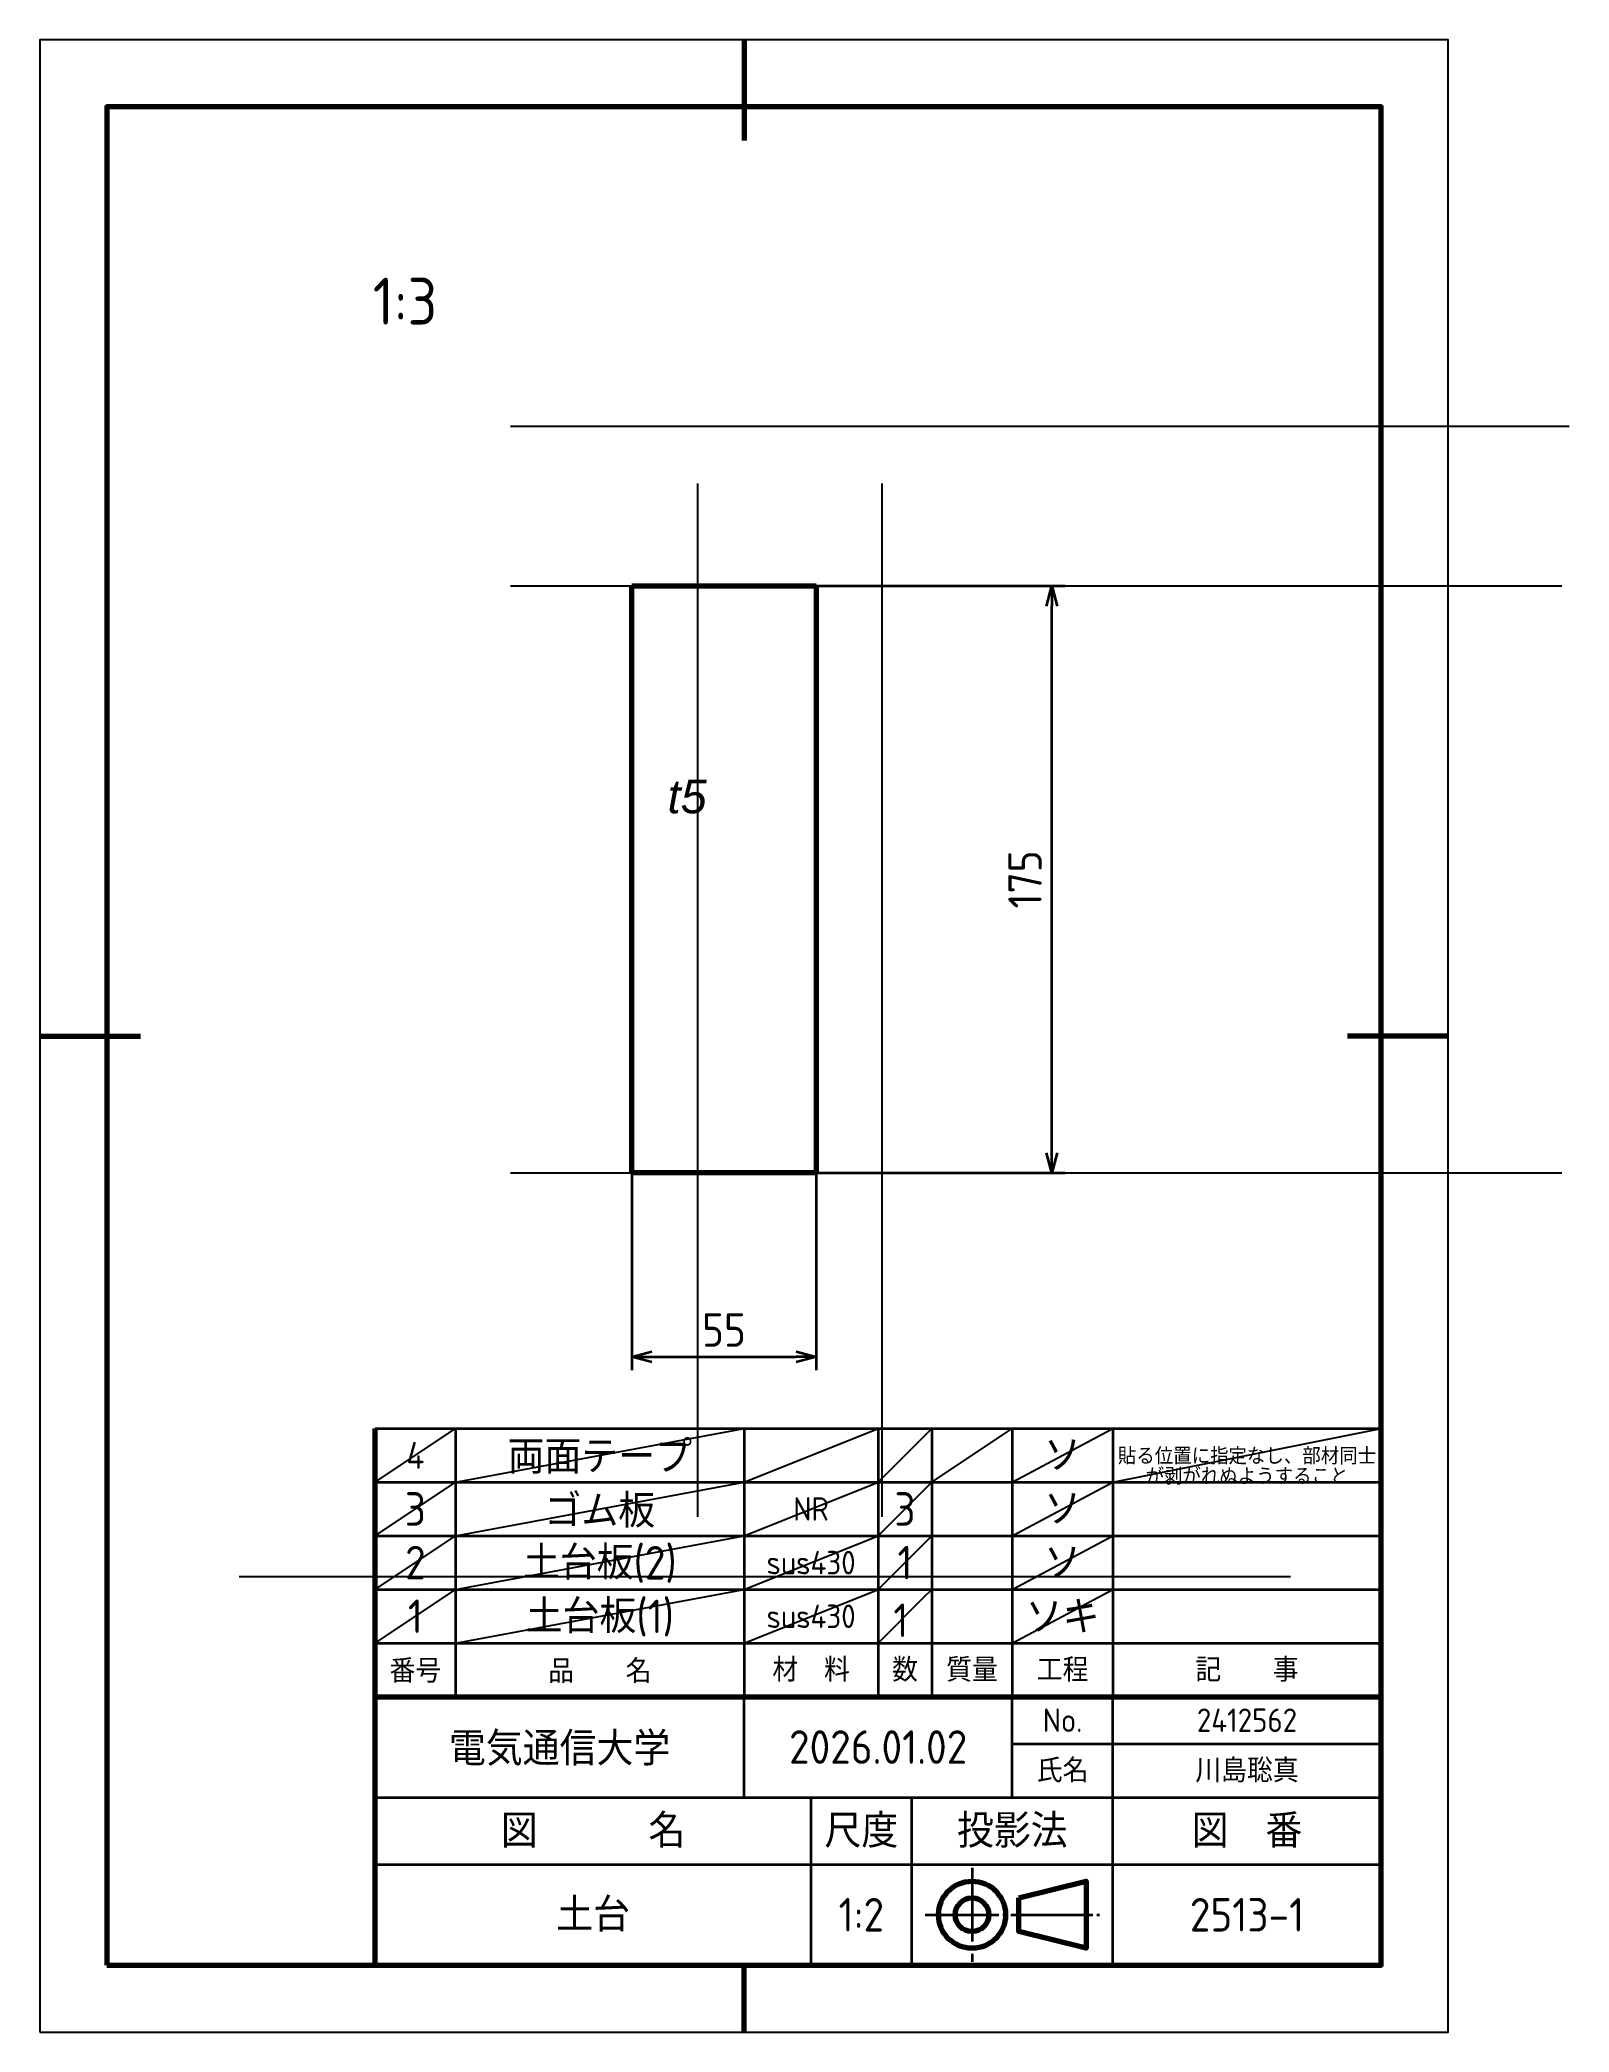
# Model space of a CAD drawing. Header units: millimetres. Extents: x 0 to 228, y 0 to 297.
import ezdxf
from ezdxf.enums import TextEntityAlignment as Align

# ---------------------------------------------------------------- set-up
doc = ezdxf.new("R2010")
doc.units = ezdxf.units.MM
doc.linetypes.add('JIS_08_11', pattern=[12.8, 11, -0.6, 0.6, -0.6])
doc.layers.add('1 図枠', color=7, linetype='Continuous')
doc.layers.add('2 外形線', color=7, linetype='Continuous', lineweight=70)
doc.layers.add('6 寸法', color=6, linetype='Continuous', lineweight=35)
doc.layers.add('7 仮想線', color=3, linetype='Continuous', plot=False)
doc.styles.add('Annotative', font='arial.ttf')
doc.styles.get("Standard").update_dxf_attribs({"font": 'isocp.shx', "bigfont": 'extfont.shx'})
doc.dimstyles.new('AM_JIS$0', dxfattribs={"dimtxt": 5, "dimasz": 3, "dimexe": 2, "dimexo": 0, "dimgap": 1.5, "dimtad": 3, "dimdsep": 46, "dimtxsty": 'Standard', "dimblk": 'OPEN30', "dimcen": 0, "dimclrd": 256, "dimclre": 256, "dimclrt": 6, "dimadec": 0, "dimazin": 2, "dimtp": 0.1, "dimtm": 0.1, "dimtfac": 0.71, "dimtmove": 0, "dimatfit": 3, "dimldrblk": 'OPEN30', "dimfxl": 1, "dimtfill": 1, "dimlwd": -1, "dimlwe": -1, "dimarcsym": 1})

# ---------------------------------------------------------------- blocks, each defined once
blk = doc.blocks.new('_Open30')
at = {"color": 0, "linetype": 'ByBlock', "lineweight": -2}
for p, q in [((-1, 0.268), (0, 0)), ((0, 0), (-1, -0.268)), ((0, 0), (-1, 0))]:
    blk.add_line(p, q, dxfattribs=at)
blk = doc.blocks.new('*D6')
at = {"layer": '6 寸法', "linetype": 'ByBlock', "transparency": 16777216}
for p, q in [((88.26, 128.09), (88.26, 98.68)), ((115.76, 128.09), (115.76, 98.68)), ((91.26, 100.68), (112.76, 100.68))]:
    blk.add_line(p, q, dxfattribs=at)
at = {"layer": 'Defpoints', "color": 0, "transparency": 16777216}
for p in [(88.26, 128.09), (115.76, 128.09), (115.76, 100.68)]:
    blk.add_point(p, dxfattribs=at)
at = {"layer": '6 寸法', "transparency": 16777216, "xscale": 3, "yscale": 3, "zscale": 3, "rotation": 180}
blk.add_blockref('_Open30', (88.26, 100.68), dxfattribs=at)
at = {"layer": '6 寸法', "transparency": 16777216, "xscale": 3, "yscale": 3, "zscale": 3}
blk.add_blockref('_Open30', (115.76, 100.68), dxfattribs=at)
at = {"layer": '6 寸法', "color": 6, "transparency": 16777216, "insert": (102.01, 104.68), "char_height": 5, "attachment_point": 5}
blk.add_mtext('55', dxfattribs=at)
blk = doc.blocks.new('*D7')
at = {"layer": '6 寸法', "linetype": 'ByBlock', "transparency": 16777216}
for p, q in [((115.76, 215.59), (152.9, 215.59)), ((150.9, 131.09), (150.9, 212.59)), ((115.76, 128.09), (152.9, 128.09))]:
    blk.add_line(p, q, dxfattribs=at)
at = {"layer": 'Defpoints', "color": 0, "transparency": 16777216}
for p in [(115.76, 215.59), (150.9, 215.59), (115.76, 128.09)]:
    blk.add_point(p, dxfattribs=at)
at = {"layer": '6 寸法', "transparency": 16777216, "xscale": 3, "yscale": 3, "zscale": 3}
for p, rotation in [((150.9, 215.59), 90), ((150.9, 128.09), 270)]:
    blk.add_blockref('_Open30', p, dxfattribs=dict(at, rotation=rotation))
at = {"layer": '6 寸法', "color": 6, "transparency": 16777216, "insert": (146.9, 171.84), "char_height": 5, "attachment_point": 5, "rotation": 90}
blk.add_mtext('175', dxfattribs=at)

msp = doc.modelspace()

# ---------------------------------------------------------------- linework, layer by layer
at = {"layer": '1 図枠', "lineweight": 70}
for p, q in [((105, 297), (105, 282)), ((0, 148.5), (15, 148.5)), ((210, 148.5), (195, 148.5)), ((50, 50), (50, 66)), ((50, 10), (50, 50)), ((50, 50), (200, 50)), ((105, 0), (105, 10))]:
    msp.add_line(p, q, dxfattribs=at)
at = {"layer": '1 図枠', "lineweight": 35}
for p, q in [((50, 90), (200, 90)), ((62, 90), (62, 50)), ((105, 90), (105, 50)), ((125, 90), (125, 50)), ((133, 90), (133, 50)), ((145, 90), (145, 50)), ((160, 90), (160, 50)), ((50, 82), (200, 82)), ((50, 74), (200, 74)), ((50, 66), (200, 66)), ((50, 58), (200, 58)), ((105, 35), (105, 50)), ((145, 35), (145, 50)), ((160, 10), (160, 50)), ((145, 43), (200, 43)), ((50, 35), (200, 35)), ((115, 10), (115, 35)), ((130, 10), (130, 35)), ((50, 25), (200, 25))]:
    msp.add_line(p, q, dxfattribs=at)
at = {"layer": '1 図枠'}
msp.add_line((62, 66), (62, 90), dxfattribs=at)
at = {"layer": '1 図枠', "linetype": 'JIS_08_11', "lineweight": 35}
for p, q in [((139, 24.5), (139, 10.5)), ((132, 17.5), (158, 17.5))]:
    msp.add_line(p, q, dxfattribs=at)
at = {"layer": '1 図枠', "lineweight": 70}
msp.add_lwpolyline([(10, 10), (200, 10), (200, 287), (10, 287)], close=True, dxfattribs=at)
at = {"layer": '1 図枠', "linetype": 'Continuous', "lineweight": 70}
msp.add_lwpolyline([(146, 20), (156, 22.5), (156, 12.5), (146, 15)], close=True, dxfattribs=at)
for radius in [5, 2.5]:
    msp.add_circle((139, 17.5), radius, dxfattribs=at)
at = {"layer": '2 外形線'}
for p, q in [((88.263, 215.592), (115.763, 215.592)), ((88.263, 128.092), (88.263, 215.592)), ((115.763, 215.592), (115.763, 128.092)), ((115.763, 128.092), (88.263, 128.092)), ((50, 66), (50, 90))]:
    msp.add_line(p, q, dxfattribs=at)
at = {"layer": '7 仮想線'}
for p, q in [((70.2, 239.433), (228.038, 239.433)), ((98.07, 230.861), (98.07, 76.838)), ((125.57, 230.861), (125.57, 76.838)), ((70.2, 215.592), (226.966, 215.592)), ((70.2, 128.092), (226.966, 128.092)), ((50, 66), (50, 90)), ((50, 82), (62, 90)), ((62, 90), (62, 82)), ((62, 82), (105, 90)), ((105, 90), (105, 82)), ((105, 82), (125, 90)), ((125, 90), (125, 82)), ((125, 82), (133, 90)), ((133, 90), (133, 82)), ((133, 82), (145, 90)), ((145, 90), (145, 82)), ((145, 82), (160, 90)), ((160, 90), (160, 82)), ((160, 82), (200, 90)), ((50, 74), (62, 82)), ((62, 74), (105, 82)), ((105, 74), (125, 82)), ((125, 74), (133, 82)), ((145, 74), (160, 82)), ((50, 66), (62, 74)), ((62, 74), (50, 74)), ((62, 66), (105, 74)), ((105, 66), (125, 74)), ((125, 66), (133, 74)), ((145, 66), (160, 74)), ((29.723, 67.908), (186.488, 67.908)), ((50, 58), (62, 66)), ((62, 66), (50, 66)), ((62, 58), (105, 66)), ((105, 58), (125, 66)), ((131.785, 64.785), (133, 66)), ((145, 58), (160, 66)), ((125, 58), (131.785, 64.785))]:
    msp.add_line(p, q, dxfattribs=at)
msp.add_lwpolyline([(0, 0), (210, 0), (210, 297), (0, 297)], close=True, dxfattribs=at)
at = {"layer": 'Defpoints'}
msp.add_line((62, 66), (62, 90), dxfattribs=at)

# ---------------------------------------------------------------- texts
at = {"layer": '1 図枠'}
for s, height, p in [('4', 4, (56, 86)), ('両面テープ', 5, (83.5, 86)), ('ソ', 5, (152.5, 86)), ('貼る位置に指定なし、部材同士', 2.5, (180, 86)), ('が剥がれぬようすること', 2.5, (180, 83)), ('3', 5, (56, 78)), ('ゴム板', 5, (83.5, 78)), ('3', 5, (129, 78)), ('ソ', 5, (152.5, 78)), ('NR', 3.5, (115, 78)), ('2', 5, (56, 70)), ('土台板(2)', 5, (83.5, 70)), ('sus430', 3.5, (115, 70)), ('1', 5, (129, 70)), ('ソ', 5, (152.5, 70)), ('1', 5, (56, 62)), ('土台板(1)', 5, (83.5, 62)), ('sus430', 3.5, (115, 62)), ('1', 5, (128.392, 61.392)), ('ソキ', 5, (152.5, 62)), ('番号', 3.5, (56, 54)), ('品\u3000\u3000名', 3.5, (83.5, 54)), ('電気通信大学', 5, (77.5, 42.5))]:
    msp.add_text(s, height=height, dxfattribs=at).set_placement(p, align=Align.MIDDLE)
for s, height, p in [('材\u3000料', 3.5, (115, 54)), ('数', 3.5, (129, 54)), ('質量', 3.5, (139, 54)), ('工程', 3.5, (152.5, 54)), ('記\u3000\u3000事', 3.5, (180, 54)), ('No.', 3.5, (152.5, 46.5)), ('2412562', 3.5, (180, 46.5)), ('2026.01.02', 5, (125, 42.5)), ('氏名', 3.5, (152.5, 39)), ('川島聡真', 3.5, (180, 39)), ('図\u3000\u3000\u3000名', 5, (82.5, 30)), ('尺度', 5, (122.5, 30)), ('投影法', 5, (145, 30)), ('図\u3000番', 5, (180, 30)), ('土台', 5, (82.5, 17.5)), ('1:2', 5, (122.5, 17.5)), ('2513-1', 5, (180, 17.5))]:
    msp.add_text(s, height=height, dxfattribs=at).set_placement(p, align=Align.MIDDLE_CENTER)
at = {"layer": '6 寸法', "lineweight": 70, "insert": (49.643, 261.54), "char_height": 7, "attachment_point": 1}
msp.add_mtext_dynamic_manual_height_columns('1:3', width=23.19924, gutter_width=35, heights=[0], dxfattribs=at)
at = {"layer": '6 寸法', "lineweight": 50, "insert": (93.61, 186.71), "char_height": 5, "width": 14.02036, "attachment_point": 1, "style": 'Annotative'}
msp.add_mtext('{\\fArial|b0|i1|c0|p34;t5}', dxfattribs=at)
at = {"layer": '7 仮想線'}
msp.add_text('1', height=5, dxfattribs=at).set_placement((56, 62), align=Align.MIDDLE)

# ---------------------------------------------------------------- dimensions: what is measured, and where the dimension line sits
at = {"layer": '6 寸法'}
for base, p1, p2, angle, text, picture, middle in [((150.9, 215.592), (115.763, 128.092), (115.763, 215.592), 90, '175', '*D7', (146.9, 171.842)), ((115.763, 100.684), (88.263, 128.092), (115.763, 128.092), 0, '55', '*D6', (102.013, 104.684))]:
    dim = msp.add_linear_dim(base=base, p1=p1, p2=p2, angle=angle, text=text, dimstyle='AM_JIS$0', override={"dimpost": '', "dimtfill": 0}, dxfattribs=at)
    dim.commit()
    dim.dimension.update_dxf_attribs({"geometry": picture, "text_midpoint": middle})

doc.saveas('drawing.dxf')
